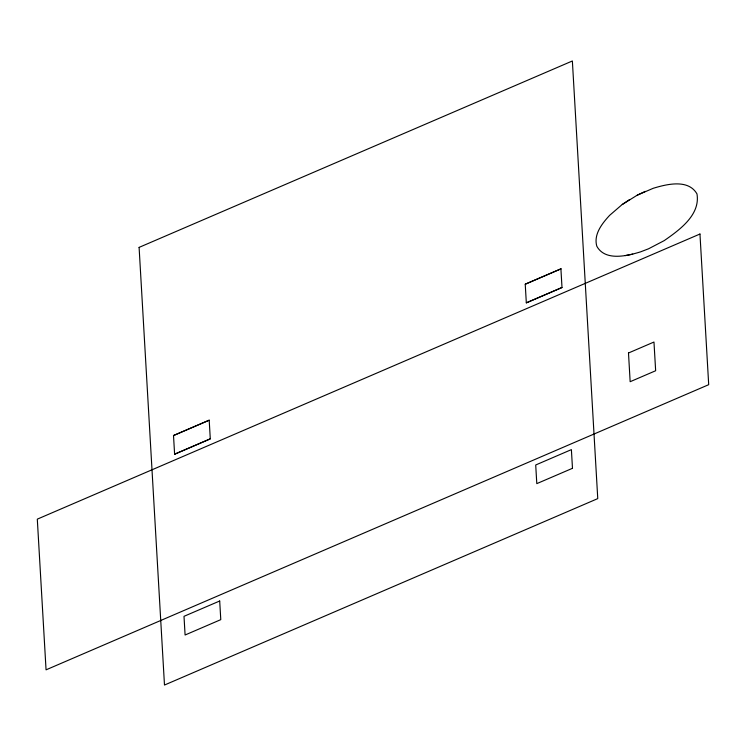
<?xml version="1.0" encoding="UTF-8"?>
<svg xmlns="http://www.w3.org/2000/svg" width="746" height="746" viewBox="0 0 746 746"><rect width="100%" height="100%" fill="white"/><g stroke="black" fill="none" stroke-linecap="round" stroke-linejoin="round"><path stroke-width="1.12" d="M622.267 204.451L609.687 215.305C602.162 223.399 593.378 234.458 596.819 246.245C605.192 261.408 627.088 255.953 640.572 251.859L648.572 248.782L664.238 240.604C679.345 230.057 700.541 214.988 696.978 193.913C688.344 178.835 666.84 184.141 653.226 188.29L637.27 195.154L622.285 204.479L629.568 199.574M637.289 195.172L645.225 191.368M139.082 247.392L572.368 60.976L597.76 498.608L164.484 685.042L139.101 247.42M174.611 454.211L173.51 435.533L209.197 420.185L210.288 438.853L174.611 454.211L210.288 438.853M525.24 284.207L560.917 268.858L525.24 284.207L526.322 302.857L561.999 287.508L560.908 268.83M209.206 420.203L173.51 435.533M526.303 302.839L561.999 287.508M628.486 352.998L653.972 342.032L655.65 370.743L630.156 381.71L628.496 353.017M572.49 468.301L536.794 483.632L535.712 464.982L571.389 449.624L572.48 468.274M625.251 255.617L632.739 254.162M699.962 234.02L37.3 519.151L46.056 669.833L708.7 384.684L699.962 234.02M219.697 600.996L184.001 616.327L185.092 635.005L220.779 619.646L219.697 600.996"/></g></svg>
